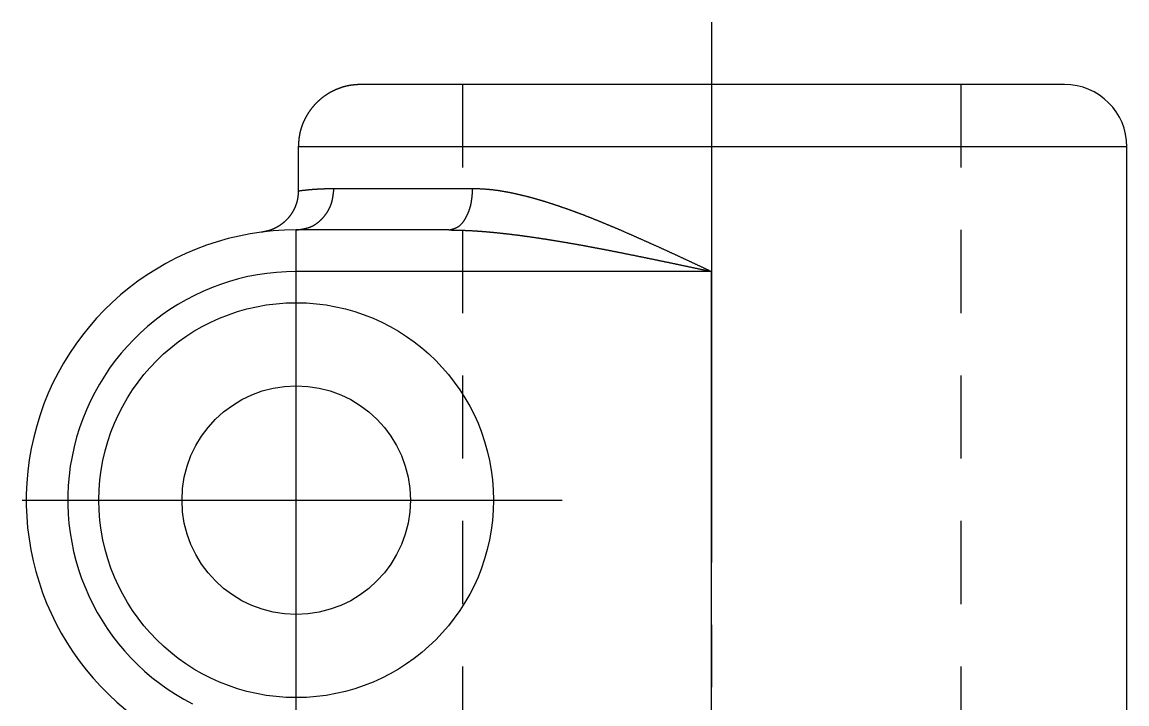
# Model space of a CAD drawing. Extents: x 118 to 448, y 15 to 277.
# Drawn here: x 260.4 to 287, y 158.56 to 174.96 of the extents above; entities that cross this region are included whole.
import ezdxf

# ---------------------------------------------------------------- set-up
doc = ezdxf.new("R2010")
doc.units = 0
doc.linetypes.add('CENTER', pattern=[17.5, 13, -1.5, 1.5, -1.5])
doc.linetypes.add('DASHED', pattern=[3.5, 2, -1.5])
doc.layers.get('0').update_dxf_attribs({"linetype": 'CONTINUOUS'})
doc.layers.add('CENTER', color=1, linetype='CENTER')

msp = doc.modelspace()

# ---------------------------------------------------------------- linework, layer by layer
at = {"color": 7, "linetype": 'CONTINUOUS'}
for p, q in [((285.501, 173.457), (268.56, 173.457)), ((267.051, 171.957), (267.051, 170.897)), ((287.001, 171.957), (267.051, 171.957)), ((287.001, 143.457), (287.001, 171.957)), ((267.91, 170.957), (271.251, 170.957)), ((267.001, 168.957), (267.001, 169.957)), ((270.676, 169.957), (267.001, 169.957)), ((277.001, 168.957), (267.001, 168.957)), ((277.001, 151.839), (277.001, 168.957))]:
    msp.add_line(p, q, dxfattribs=at)
at = {"color": 3, "linetype": 'DASHED'}
for p, q in [((271.001, 173.457), (271.001, 154.135)), ((283.001, 173.457), (283.001, 149.457))]:
    msp.add_line(p, q, dxfattribs=at)
at = {"color": 7}
for points in [[(268.56, 173.456, 0), (268.553, 173.456, 0), (268.546, 173.456, 0), (268.54, 173.455, 0), (268.533, 173.455, 0), (268.526, 173.454, 0), (268.519, 173.454, 0), (268.513, 173.454, 0), (268.506, 173.453, 0), (268.499, 173.453, 0), (268.493, 173.452, 0), (268.486, 173.452, 0), (268.479, 173.452, 0), (268.472, 173.451, 0), (268.466, 173.451, 0), (268.459, 173.45, 0), (268.452, 173.45, 0), (268.445, 173.449, 0), (268.439, 173.449, 0), (268.432, 173.448, 0), (268.425, 173.448, 0), (268.419, 173.447, 0), (268.412, 173.447, 0), (268.405, 173.446, 0), (268.399, 173.445, 0), (268.392, 173.445, 0), (268.385, 173.444, 0), (268.378, 173.443, 0), (268.372, 173.443, 0), (268.365, 173.442, 0), (268.358, 173.441, 0), (268.352, 173.44, 0), (268.345, 173.44, 0), (268.338, 173.439, 0), (268.332, 173.438, 0), (268.325, 173.437, 0), (268.318, 173.436, 0), (268.312, 173.435, 0), (268.305, 173.434, 0), (268.299, 173.433, 0), (268.292, 173.432, 0), (268.285, 173.431, 0), (268.279, 173.43, 0), (268.272, 173.429, 0), (268.265, 173.428, 0), (268.259, 173.426, 0), (268.252, 173.425, 0), (268.246, 173.424, 0), (268.239, 173.423, 0), (268.233, 173.421, 0), (268.226, 173.42, 0), (268.219, 173.418, 0), (268.213, 173.417, 0), (268.206, 173.415, 0), (268.2, 173.414, 0), (268.193, 173.412, 0), (268.187, 173.411, 0), (268.18, 173.409, 0), (268.174, 173.407, 0), (268.167, 173.406, 0), (268.161, 173.404, 0), (268.154, 173.402, 0), (268.148, 173.4, 0), (268.141, 173.398, 0), (268.135, 173.396, 0), (268.128, 173.395, 0), (268.122, 173.393, 0), (268.115, 173.391, 0), (268.109, 173.389, 0), (268.102, 173.387, 0), (268.096, 173.384, 0), (268.09, 173.382, 0), (268.083, 173.38, 0), (268.077, 173.378, 0), (268.07, 173.376, 0), (268.064, 173.374, 0), (268.058, 173.371, 0), (268.051, 173.369, 0), (268.045, 173.367, 0), (268.039, 173.365, 0), (268.032, 173.362, 0), (268.026, 173.36, 0), (268.02, 173.357, 0), (268.014, 173.355, 0), (268.007, 173.352, 0), (268.001, 173.35, 0), (267.995, 173.347, 0), (267.988, 173.345, 0), (267.982, 173.342, 0), (267.976, 173.34, 0), (267.97, 173.337, 0), (267.964, 173.334, 0), (267.957, 173.332, 0), (267.951, 173.329, 0), (267.945, 173.326, 0), (267.939, 173.324, 0), (267.933, 173.321, 0), (267.927, 173.318, 0), (267.921, 173.315, 0), (267.914, 173.312, 0), (267.908, 173.309, 0), (267.902, 173.306, 0), (267.896, 173.304, 0), (267.89, 173.301, 0), (267.884, 173.298, 0), (267.878, 173.295, 0), (267.872, 173.292, 0), (267.866, 173.288, 0), (267.86, 173.285, 0), (267.854, 173.282, 0), (267.848, 173.279, 0), (267.842, 173.276, 0), (267.836, 173.273, 0), (267.83, 173.27, 0), (267.825, 173.266, 0), (267.819, 173.263, 0), (267.813, 173.26, 0), (267.807, 173.256, 0), (267.801, 173.253, 0), (267.795, 173.25, 0), (267.79, 173.246, 0), (267.784, 173.243, 0), (267.778, 173.239, 0), (267.772, 173.236, 0), (267.766, 173.232, 0), (267.761, 173.229, 0), (267.755, 173.225, 0), (267.749, 173.222, 0), (267.744, 173.218, 0), (267.738, 173.215, 0), (267.732, 173.211, 0), (267.727, 173.207, 0), (267.721, 173.204, 0), (267.715, 173.2, 0), (267.71, 173.196, 0), (267.704, 173.192, 0), (267.699, 173.188, 0), (267.693, 173.185, 0), (267.688, 173.181, 0), (267.682, 173.177, 0), (267.677, 173.173, 0), (267.671, 173.169, 0), (267.666, 173.165, 0), (267.66, 173.161, 0), (267.655, 173.157, 0), (267.65, 173.153, 0), (267.644, 173.149, 0), (267.639, 173.145, 0), (267.634, 173.141, 0), (267.628, 173.137, 0), (267.623, 173.132, 0), (267.618, 173.128, 0), (267.612, 173.124, 0), (267.607, 173.12, 0), (267.602, 173.116, 0), (267.597, 173.111, 0), (267.592, 173.107, 0), (267.586, 173.103, 0), (267.581, 173.098, 0), (267.576, 173.094, 0), (267.571, 173.09, 0), (267.566, 173.085, 0), (267.561, 173.081, 0), (267.556, 173.076, 0), (267.551, 173.072, 0), (267.546, 173.067, 0), (267.541, 173.063, 0), (267.536, 173.058, 0), (267.531, 173.054, 0), (267.526, 173.049, 0), (267.521, 173.045, 0), (267.516, 173.04, 0), (267.511, 173.035, 0), (267.506, 173.031, 0), (267.502, 173.026, 0), (267.497, 173.021, 0), (267.492, 173.016, 0), (267.487, 173.012, 0), (267.482, 173.007, 0), (267.478, 173.002, 0), (267.473, 172.997, 0), (267.468, 172.992, 0), (267.464, 172.988, 0), (267.459, 172.983, 0), (267.454, 172.978, 0), (267.45, 172.973, 0), (267.445, 172.968, 0), (267.441, 172.963, 0), (267.436, 172.958, 0), (267.432, 172.953, 0), (267.427, 172.948, 0), (267.423, 172.943, 0), (267.418, 172.938, 0), (267.414, 172.933, 0), (267.41, 172.928, 0), (267.405, 172.922, 0), (267.401, 172.917, 0), (267.397, 172.912, 0), (267.392, 172.907, 0), (267.388, 172.902, 0), (267.384, 172.896, 0), (267.38, 172.891, 0), (267.375, 172.886, 0), (267.371, 172.881, 0), (267.367, 172.875, 0), (267.363, 172.87, 0), (267.359, 172.865, 0), (267.355, 172.859, 0), (267.351, 172.854, 0), (267.347, 172.849, 0), (267.343, 172.843, 0), (267.339, 172.838, 0), (267.335, 172.832, 0), (267.331, 172.827, 0), (267.327, 172.821, 0), (267.323, 172.816, 0), (267.319, 172.81, 0), (267.315, 172.805, 0), (267.311, 172.799, 0), (267.308, 172.794, 0), (267.304, 172.788, 0), (267.3, 172.782, 0), (267.297, 172.777, 0), (267.293, 172.771, 0), (267.289, 172.766, 0), (267.286, 172.76, 0), (267.282, 172.754, 0), (267.278, 172.749, 0), (267.275, 172.743, 0), (267.271, 172.737, 0), (267.268, 172.731, 0), (267.264, 172.726, 0), (267.261, 172.72, 0), (267.257, 172.714, 0), (267.254, 172.708, 0), (267.251, 172.702, 0), (267.247, 172.696, 0), (267.244, 172.691, 0), (267.241, 172.685, 0), (267.238, 172.679, 0), (267.234, 172.673, 0), (267.231, 172.667, 0), (267.228, 172.661, 0), (267.225, 172.655, 0), (267.222, 172.649, 0), (267.219, 172.643, 0), (267.215, 172.637, 0), (267.212, 172.631, 0), (267.209, 172.625, 0), (267.206, 172.619, 0), (267.203, 172.613, 0), (267.2, 172.607, 0), (267.197, 172.601, 0), (267.195, 172.595, 0), (267.192, 172.589, 0), (267.189, 172.583, 0), (267.186, 172.577, 0), (267.183, 172.571, 0), (267.18, 172.564, 0), (267.178, 172.558, 0), (267.175, 172.552, 0), (267.172, 172.546, 0), (267.17, 172.54, 0), (267.167, 172.533, 0), (267.164, 172.527, 0), (267.162, 172.521, 0), (267.159, 172.515, 0), (267.157, 172.509, 0), (267.154, 172.502, 0), (267.152, 172.496, 0), (267.149, 172.49, 0), (267.147, 172.483, 0), (267.144, 172.477, 0), (267.142, 172.471, 0), (267.14, 172.464, 0), (267.137, 172.458, 0), (267.135, 172.452, 0), (267.133, 172.445, 0), (267.131, 172.439, 0), (267.128, 172.433, 0), (267.126, 172.426, 0), (267.124, 172.42, 0), (267.122, 172.414, 0), (267.12, 172.407, 0), (267.118, 172.401, 0), (267.116, 172.394, 0), (267.114, 172.388, 0), (267.112, 172.381, 0), (267.11, 172.375, 0), (267.108, 172.368, 0), (267.106, 172.362, 0), (267.105, 172.355, 0), (267.103, 172.349, 0), (267.101, 172.342, 0), (267.099, 172.336, 0), (267.098, 172.329, 0), (267.096, 172.323, 0), (267.094, 172.316, 0), (267.093, 172.31, 0), (267.091, 172.303, 0), (267.09, 172.297, 0), (267.088, 172.29, 0), (267.087, 172.284, 0), (267.085, 172.277, 0), (267.084, 172.27, 0), (267.083, 172.264, 0), (267.081, 172.257, 0), (267.08, 172.251, 0), (267.079, 172.244, 0), (267.078, 172.238, 0), (267.077, 172.231, 0), (267.076, 172.224, 0), (267.075, 172.218, 0), (267.074, 172.211, 0), (267.073, 172.204, 0), (267.072, 172.198, 0), (267.071, 172.191, 0), (267.07, 172.184, 0), (267.069, 172.178, 0), (267.068, 172.171, 0), (267.067, 172.164, 0), (267.066, 172.158, 0), (267.066, 172.151, 0), (267.065, 172.144, 0), (267.064, 172.138, 0), (267.063, 172.131, 0), (267.063, 172.124, 0), (267.062, 172.118, 0), (267.062, 172.111, 0), (267.061, 172.104, 0), (267.06, 172.098, 0), (267.06, 172.091, 0), (267.059, 172.084, 0), (267.059, 172.077, 0), (267.058, 172.071, 0), (267.058, 172.064, 0), (267.057, 172.057, 0), (267.057, 172.051, 0), (267.056, 172.044, 0), (267.056, 172.037, 0), (267.055, 172.03, 0), (267.055, 172.024, 0), (267.055, 172.017, 0), (267.054, 172.01, 0), (267.054, 172.004, 0), (267.053, 171.997, 0), (267.053, 171.99, 0), (267.052, 171.983, 0), (267.052, 171.977, 0), (267.052, 171.97, 0), (267.051, 171.963, 0), (267.051, 171.956, 0)], [(267.051, 170.897, 0), (267.051, 170.892, 0), (267.05, 170.888, 0), (267.05, 170.883, 0), (267.05, 170.879, 0), (267.05, 170.874, 0), (267.049, 170.869, 0), (267.049, 170.865, 0), (267.049, 170.86, 0), (267.048, 170.856, 0), (267.048, 170.851, 0), (267.048, 170.847, 0), (267.048, 170.842, 0), (267.047, 170.838, 0), (267.047, 170.833, 0), (267.047, 170.829, 0), (267.046, 170.824, 0), (267.046, 170.82, 0), (267.045, 170.815, 0), (267.045, 170.811, 0), (267.045, 170.806, 0), (267.044, 170.802, 0), (267.044, 170.797, 0), (267.044, 170.793, 0), (267.043, 170.788, 0), (267.043, 170.783, 0), (267.042, 170.779, 0), (267.042, 170.774, 0), (267.041, 170.77, 0), (267.041, 170.765, 0), (267.04, 170.761, 0), (267.04, 170.756, 0), (267.039, 170.752, 0), (267.039, 170.747, 0), (267.038, 170.743, 0), (267.037, 170.739, 0), (267.037, 170.734, 0), (267.036, 170.73, 0), (267.035, 170.725, 0), (267.035, 170.721, 0), (267.034, 170.716, 0), (267.033, 170.712, 0), (267.032, 170.707, 0), (267.032, 170.703, 0), (267.031, 170.698, 0), (267.03, 170.694, 0), (267.029, 170.689, 0), (267.028, 170.685, 0), (267.027, 170.681, 0), (267.026, 170.676, 0), (267.025, 170.672, 0), (267.024, 170.667, 0), (267.023, 170.663, 0), (267.022, 170.659, 0), (267.021, 170.654, 0), (267.02, 170.65, 0), (267.019, 170.645, 0), (267.018, 170.641, 0), (267.017, 170.637, 0), (267.016, 170.632, 0), (267.015, 170.628, 0), (267.013, 170.623, 0), (267.012, 170.619, 0), (267.011, 170.615, 0), (267.009, 170.61, 0), (267.008, 170.606, 0), (267.007, 170.602, 0), (267.005, 170.597, 0), (267.004, 170.593, 0), (267.003, 170.589, 0), (267.001, 170.584, 0), (267, 170.58, 0), (266.998, 170.576, 0), (266.997, 170.571, 0), (266.995, 170.567, 0), (266.994, 170.563, 0), (266.992, 170.559, 0), (266.991, 170.554, 0), (266.989, 170.55, 0), (266.987, 170.546, 0), (266.986, 170.542, 0), (266.984, 170.537, 0), (266.982, 170.533, 0), (266.981, 170.529, 0), (266.979, 170.525, 0), (266.977, 170.521, 0), (266.976, 170.516, 0), (266.974, 170.512, 0), (266.972, 170.508, 0), (266.97, 170.504, 0), (266.968, 170.5, 0), (266.967, 170.495, 0), (266.965, 170.491, 0), (266.963, 170.487, 0), (266.961, 170.483, 0), (266.959, 170.479, 0), (266.957, 170.475, 0), (266.955, 170.471, 0), (266.953, 170.467, 0), (266.951, 170.463, 0), (266.949, 170.458, 0), (266.947, 170.454, 0), (266.945, 170.45, 0), (266.943, 170.446, 0), (266.941, 170.442, 0), (266.939, 170.438, 0), (266.937, 170.434, 0), (266.935, 170.43, 0), (266.933, 170.426, 0), (266.931, 170.422, 0), (266.928, 170.418, 0), (266.926, 170.414, 0), (266.924, 170.41, 0), (266.922, 170.406, 0), (266.92, 170.402, 0), (266.917, 170.398, 0), (266.915, 170.394, 0), (266.913, 170.391, 0), (266.91, 170.387, 0), (266.908, 170.383, 0), (266.906, 170.379, 0), (266.903, 170.375, 0), (266.901, 170.371, 0), (266.899, 170.367, 0), (266.896, 170.363, 0), (266.894, 170.36, 0), (266.891, 170.356, 0), (266.889, 170.352, 0), (266.886, 170.348, 0), (266.884, 170.344, 0), (266.881, 170.341, 0), (266.879, 170.337, 0), (266.876, 170.333, 0), (266.874, 170.329, 0), (266.871, 170.326, 0), (266.869, 170.322, 0), (266.866, 170.318, 0), (266.863, 170.315, 0), (266.861, 170.311, 0), (266.858, 170.307, 0), (266.855, 170.304, 0), (266.853, 170.3, 0), (266.85, 170.296, 0), (266.847, 170.293, 0), (266.844, 170.289, 0), (266.842, 170.285, 0), (266.839, 170.282, 0), (266.836, 170.278, 0), (266.833, 170.275, 0), (266.83, 170.271, 0), (266.828, 170.268, 0), (266.825, 170.264, 0), (266.822, 170.261, 0), (266.819, 170.257, 0), (266.816, 170.254, 0), (266.813, 170.25, 0), (266.81, 170.247, 0), (266.807, 170.243, 0), (266.804, 170.24, 0), (266.801, 170.236, 0), (266.798, 170.233, 0), (266.795, 170.23, 0), (266.792, 170.226, 0), (266.789, 170.223, 0), (266.786, 170.22, 0), (266.783, 170.216, 0), (266.78, 170.213, 0), (266.777, 170.21, 0), (266.774, 170.206, 0), (266.77, 170.203, 0), (266.767, 170.2, 0), (266.764, 170.197, 0), (266.761, 170.193, 0), (266.758, 170.19, 0), (266.754, 170.187, 0), (266.751, 170.184, 0), (266.748, 170.181, 0), (266.745, 170.177, 0), (266.741, 170.174, 0), (266.738, 170.171, 0), (266.735, 170.168, 0), (266.732, 170.165, 0), (266.728, 170.162, 0), (266.725, 170.159, 0), (266.722, 170.156, 0), (266.718, 170.153, 0), (266.715, 170.15, 0), (266.711, 170.147, 0), (266.708, 170.144, 0), (266.705, 170.141, 0), (266.701, 170.138, 0), (266.698, 170.135, 0), (266.694, 170.132, 0), (266.691, 170.129, 0), (266.687, 170.126, 0), (266.684, 170.123, 0), (266.68, 170.12, 0), (266.677, 170.118, 0), (266.673, 170.115, 0), (266.67, 170.112, 0), (266.666, 170.109, 0), (266.662, 170.106, 0), (266.659, 170.104, 0), (266.655, 170.101, 0), (266.652, 170.098, 0), (266.648, 170.095, 0), (266.644, 170.093, 0), (266.641, 170.09, 0), (266.637, 170.087, 0), (266.633, 170.085, 0), (266.63, 170.082, 0), (266.626, 170.079, 0), (266.622, 170.077, 0), (266.618, 170.074, 0), (266.615, 170.072, 0), (266.611, 170.069, 0), (266.607, 170.067, 0), (266.603, 170.064, 0), (266.6, 170.062, 0), (266.596, 170.059, 0), (266.592, 170.057, 0), (266.588, 170.054, 0), (266.584, 170.052, 0), (266.581, 170.049, 0), (266.577, 170.047, 0), (266.573, 170.044, 0), (266.569, 170.042, 0), (266.565, 170.04, 0), (266.561, 170.037, 0), (266.557, 170.035, 0), (266.553, 170.033, 0), (266.549, 170.03, 0), (266.546, 170.028, 0), (266.542, 170.026, 0), (266.538, 170.024, 0), (266.534, 170.021, 0), (266.53, 170.019, 0), (266.526, 170.017, 0), (266.522, 170.015, 0), (266.518, 170.013, 0), (266.514, 170.01, 0), (266.51, 170.008, 0), (266.506, 170.006, 0), (266.502, 170.004, 0), (266.498, 170.002, 0), (266.494, 170, 0), (266.489, 169.998, 0), (266.485, 169.996, 0), (266.481, 169.994, 0), (266.477, 169.992, 0), (266.473, 169.99, 0), (266.469, 169.988, 0), (266.465, 169.986, 0), (266.461, 169.984, 0), (266.457, 169.982, 0), (266.452, 169.981, 0), (266.448, 169.979, 0), (266.444, 169.977, 0), (266.44, 169.975, 0), (266.436, 169.973, 0), (266.432, 169.972, 0), (266.427, 169.97, 0), (266.423, 169.968, 0), (266.419, 169.967, 0), (266.415, 169.965, 0), (266.411, 169.963, 0), (266.406, 169.962, 0), (266.402, 169.96, 0), (266.398, 169.959, 0), (266.394, 169.957, 0), (266.389, 169.956, 0), (266.385, 169.954, 0), (266.381, 169.953, 0), (266.376, 169.951, 0), (266.372, 169.95, 0), (266.368, 169.948, 0), (266.364, 169.947, 0), (266.359, 169.946, 0), (266.355, 169.944, 0), (266.351, 169.943, 0), (266.346, 169.942, 0), (266.342, 169.941, 0), (266.338, 169.939, 0), (266.333, 169.938, 0), (266.329, 169.937, 0), (266.324, 169.936, 0), (266.32, 169.935, 0), (266.316, 169.934, 0), (266.311, 169.932, 0), (266.307, 169.931, 0), (266.302, 169.93, 0), (266.298, 169.929, 0), (266.294, 169.928, 0), (266.289, 169.927, 0), (266.285, 169.926, 0), (266.28, 169.925, 0), (266.276, 169.924, 0), (266.272, 169.923, 0), (266.267, 169.922, 0), (266.263, 169.921, 0), (266.258, 169.92, 0), (266.254, 169.919, 0), (266.249, 169.918, 0), (266.245, 169.917, 0), (266.241, 169.917, 0), (266.236, 169.916, 0), (266.232, 169.915, 0), (266.227, 169.914, 0), (266.223, 169.913, 0), (266.218, 169.912, 0), (266.214, 169.911, 0), (266.209, 169.91, 0), (266.205, 169.909, 0), (266.2, 169.909, 0), (266.196, 169.908, 0), (266.191, 169.907, 0), (266.187, 169.906, 0), (266.183, 169.905, 0), (266.178, 169.904, 0), (266.174, 169.904, 0)], [(267.001, 169.956, 0), (267.008, 169.957, 0), (267.014, 169.958, 0), (267.021, 169.959, 0), (267.028, 169.96, 0), (267.035, 169.961, 0), (267.041, 169.962, 0), (267.048, 169.963, 0), (267.055, 169.963, 0), (267.061, 169.964, 0), (267.068, 169.965, 0), (267.075, 169.966, 0), (267.082, 169.967, 0), (267.088, 169.968, 0), (267.095, 169.969, 0), (267.102, 169.97, 0), (267.108, 169.971, 0), (267.115, 169.972, 0), (267.122, 169.973, 0), (267.128, 169.974, 0), (267.135, 169.975, 0), (267.142, 169.976, 0), (267.148, 169.978, 0), (267.155, 169.979, 0), (267.162, 169.98, 0), (267.168, 169.981, 0), (267.175, 169.982, 0), (267.181, 169.984, 0), (267.188, 169.985, 0), (267.194, 169.986, 0), (267.201, 169.988, 0), (267.208, 169.989, 0), (267.214, 169.991, 0), (267.221, 169.992, 0), (267.227, 169.994, 0), (267.234, 169.995, 0), (267.24, 169.997, 0), (267.246, 169.998, 0), (267.253, 170, 0), (267.259, 170.002, 0), (267.266, 170.004, 0), (267.272, 170.006, 0), (267.278, 170.007, 0), (267.285, 170.009, 0), (267.291, 170.011, 0), (267.297, 170.013, 0), (267.304, 170.016, 0), (267.31, 170.018, 0), (267.316, 170.02, 0), (267.322, 170.022, 0), (267.329, 170.024, 0), (267.335, 170.027, 0), (267.341, 170.029, 0), (267.347, 170.032, 0), (267.353, 170.034, 0), (267.359, 170.037, 0), (267.365, 170.04, 0), (267.371, 170.042, 0), (267.377, 170.045, 0), (267.383, 170.048, 0), (267.389, 170.051, 0), (267.395, 170.054, 0), (267.401, 170.057, 0), (267.407, 170.06, 0), (267.413, 170.063, 0), (267.419, 170.067, 0), (267.425, 170.07, 0), (267.43, 170.073, 0), (267.436, 170.077, 0), (267.442, 170.08, 0), (267.448, 170.084, 0), (267.453, 170.087, 0), (267.459, 170.091, 0), (267.464, 170.094, 0), (267.47, 170.098, 0), (267.476, 170.102, 0), (267.481, 170.106, 0), (267.487, 170.109, 0), (267.492, 170.113, 0), (267.498, 170.117, 0), (267.503, 170.121, 0), (267.509, 170.125, 0), (267.514, 170.129, 0), (267.519, 170.133, 0), (267.525, 170.138, 0), (267.53, 170.142, 0), (267.535, 170.146, 0), (267.54, 170.15, 0), (267.546, 170.155, 0), (267.551, 170.159, 0), (267.556, 170.164, 0), (267.561, 170.168, 0), (267.566, 170.172, 0), (267.571, 170.177, 0), (267.576, 170.182, 0), (267.581, 170.186, 0), (267.586, 170.191, 0), (267.591, 170.195, 0), (267.596, 170.2, 0), (267.601, 170.205, 0), (267.606, 170.21, 0), (267.611, 170.215, 0), (267.615, 170.219, 0), (267.62, 170.224, 0), (267.625, 170.229, 0), (267.63, 170.234, 0), (267.634, 170.239, 0), (267.639, 170.244, 0), (267.643, 170.249, 0), (267.648, 170.254, 0), (267.653, 170.259, 0), (267.657, 170.264, 0), (267.662, 170.269, 0), (267.666, 170.275, 0), (267.67, 170.28, 0), (267.675, 170.285, 0), (267.679, 170.29, 0), (267.683, 170.296, 0), (267.688, 170.301, 0), (267.692, 170.306, 0), (267.696, 170.312, 0), (267.7, 170.317, 0), (267.704, 170.322, 0), (267.708, 170.328, 0), (267.712, 170.333, 0), (267.716, 170.339, 0), (267.72, 170.344, 0), (267.724, 170.35, 0), (267.728, 170.355, 0), (267.732, 170.361, 0), (267.736, 170.366, 0), (267.739, 170.372, 0), (267.743, 170.378, 0), (267.747, 170.383, 0), (267.75, 170.389, 0), (267.754, 170.395, 0), (267.758, 170.4, 0), (267.761, 170.406, 0), (267.765, 170.412, 0), (267.768, 170.418, 0), (267.771, 170.423, 0), (267.775, 170.429, 0), (267.778, 170.435, 0), (267.781, 170.441, 0), (267.785, 170.447, 0), (267.788, 170.453, 0), (267.791, 170.459, 0), (267.794, 170.465, 0), (267.797, 170.471, 0), (267.8, 170.477, 0), (267.803, 170.483, 0), (267.806, 170.489, 0), (267.809, 170.495, 0), (267.811, 170.501, 0), (267.814, 170.507, 0), (267.817, 170.513, 0), (267.819, 170.519, 0), (267.822, 170.525, 0), (267.825, 170.531, 0), (267.827, 170.537, 0), (267.83, 170.544, 0), (267.832, 170.55, 0), (267.834, 170.556, 0), (267.837, 170.562, 0), (267.839, 170.569, 0), (267.841, 170.575, 0), (267.843, 170.581, 0), (267.845, 170.587, 0), (267.847, 170.594, 0), (267.849, 170.6, 0), (267.851, 170.606, 0), (267.853, 170.613, 0), (267.855, 170.619, 0), (267.857, 170.626, 0), (267.859, 170.632, 0), (267.86, 170.638, 0), (267.862, 170.645, 0), (267.864, 170.651, 0), (267.865, 170.658, 0), (267.867, 170.664, 0), (267.868, 170.671, 0), (267.87, 170.677, 0), (267.871, 170.684, 0), (267.873, 170.69, 0), (267.874, 170.697, 0), (267.876, 170.703, 0), (267.877, 170.71, 0), (267.878, 170.716, 0), (267.879, 170.723, 0), (267.881, 170.729, 0), (267.882, 170.736, 0), (267.883, 170.742, 0), (267.884, 170.749, 0), (267.885, 170.756, 0), (267.886, 170.762, 0), (267.887, 170.769, 0), (267.888, 170.776, 0), (267.889, 170.782, 0), (267.89, 170.789, 0), (267.891, 170.795, 0), (267.892, 170.802, 0), (267.893, 170.809, 0), (267.894, 170.815, 0), (267.895, 170.822, 0), (267.896, 170.829, 0), (267.897, 170.836, 0), (267.897, 170.842, 0), (267.898, 170.849, 0), (267.899, 170.856, 0), (267.9, 170.862, 0), (267.901, 170.869, 0), (267.901, 170.876, 0), (267.902, 170.882, 0), (267.903, 170.889, 0), (267.904, 170.896, 0), (267.904, 170.903, 0), (267.905, 170.909, 0), (267.906, 170.916, 0), (267.906, 170.923, 0), (267.907, 170.929, 0), (267.908, 170.936, 0), (267.909, 170.943, 0), (267.909, 170.95, 0), (267.91, 170.956, 0)], [(267.051, 170.897, 0), (267.056, 170.897, 0), (267.062, 170.898, 0), (267.067, 170.899, 0), (267.072, 170.899, 0), (267.078, 170.9, 0), (267.083, 170.901, 0), (267.089, 170.901, 0), (267.094, 170.902, 0), (267.099, 170.903, 0), (267.105, 170.903, 0), (267.11, 170.904, 0), (267.115, 170.905, 0), (267.121, 170.906, 0), (267.126, 170.906, 0), (267.132, 170.907, 0), (267.137, 170.908, 0), (267.142, 170.908, 0), (267.148, 170.909, 0), (267.153, 170.91, 0), (267.159, 170.91, 0), (267.164, 170.911, 0), (267.169, 170.911, 0), (267.175, 170.912, 0), (267.18, 170.913, 0), (267.185, 170.913, 0), (267.191, 170.914, 0), (267.196, 170.915, 0), (267.202, 170.915, 0), (267.207, 170.916, 0), (267.212, 170.917, 0), (267.218, 170.917, 0), (267.223, 170.918, 0), (267.228, 170.918, 0), (267.234, 170.919, 0), (267.239, 170.92, 0), (267.245, 170.92, 0), (267.25, 170.921, 0), (267.255, 170.922, 0), (267.261, 170.922, 0), (267.266, 170.923, 0), (267.272, 170.923, 0), (267.277, 170.924, 0), (267.282, 170.924, 0), (267.288, 170.925, 0), (267.293, 170.926, 0), (267.298, 170.926, 0), (267.304, 170.927, 0), (267.309, 170.927, 0), (267.315, 170.928, 0), (267.32, 170.928, 0), (267.325, 170.929, 0), (267.331, 170.929, 0), (267.336, 170.93, 0), (267.342, 170.93, 0), (267.347, 170.931, 0), (267.352, 170.931, 0), (267.358, 170.932, 0), (267.363, 170.932, 0), (267.369, 170.933, 0), (267.374, 170.933, 0), (267.379, 170.934, 0), (267.385, 170.934, 0), (267.39, 170.935, 0), (267.396, 170.935, 0), (267.401, 170.935, 0), (267.406, 170.936, 0), (267.412, 170.936, 0), (267.417, 170.937, 0), (267.423, 170.937, 0), (267.428, 170.937, 0), (267.433, 170.938, 0), (267.439, 170.938, 0), (267.444, 170.939, 0), (267.45, 170.939, 0), (267.455, 170.939, 0), (267.46, 170.94, 0), (267.466, 170.94, 0), (267.471, 170.94, 0), (267.477, 170.941, 0), (267.482, 170.941, 0), (267.487, 170.941, 0), (267.493, 170.942, 0), (267.498, 170.942, 0), (267.504, 170.942, 0), (267.509, 170.943, 0), (267.514, 170.943, 0), (267.52, 170.943, 0), (267.525, 170.944, 0), (267.531, 170.944, 0), (267.536, 170.944, 0), (267.541, 170.944, 0), (267.547, 170.945, 0), (267.552, 170.945, 0), (267.558, 170.945, 0), (267.563, 170.946, 0), (267.569, 170.946, 0), (267.574, 170.946, 0), (267.579, 170.946, 0), (267.585, 170.947, 0), (267.59, 170.947, 0), (267.596, 170.947, 0), (267.601, 170.947, 0), (267.606, 170.948, 0), (267.612, 170.948, 0), (267.617, 170.948, 0), (267.623, 170.948, 0), (267.628, 170.948, 0), (267.633, 170.949, 0), (267.639, 170.949, 0), (267.644, 170.949, 0), (267.65, 170.949, 0), (267.655, 170.949, 0), (267.661, 170.95, 0), (267.666, 170.95, 0), (267.671, 170.95, 0), (267.677, 170.95, 0), (267.682, 170.95, 0), (267.688, 170.951, 0), (267.693, 170.951, 0), (267.698, 170.951, 0), (267.704, 170.951, 0), (267.709, 170.951, 0), (267.715, 170.951, 0), (267.72, 170.952, 0), (267.726, 170.952, 0), (267.731, 170.952, 0), (267.736, 170.952, 0), (267.742, 170.952, 0), (267.747, 170.952, 0), (267.753, 170.953, 0), (267.758, 170.953, 0), (267.764, 170.953, 0), (267.769, 170.953, 0), (267.774, 170.953, 0), (267.78, 170.953, 0), (267.785, 170.953, 0), (267.791, 170.954, 0), (267.796, 170.954, 0), (267.801, 170.954, 0), (267.807, 170.954, 0), (267.812, 170.954, 0), (267.818, 170.954, 0), (267.823, 170.954, 0), (267.829, 170.955, 0), (267.834, 170.955, 0), (267.839, 170.955, 0), (267.845, 170.955, 0), (267.85, 170.955, 0), (267.856, 170.955, 0), (267.861, 170.955, 0), (267.867, 170.955, 0), (267.872, 170.956, 0), (267.877, 170.956, 0), (267.883, 170.956, 0), (267.888, 170.956, 0), (267.894, 170.956, 0), (267.899, 170.956, 0), (267.904, 170.956, 0), (267.91, 170.956, 0)], [(270.676, 169.956, 0), (270.682, 169.958, 0), (270.688, 169.959, 0), (270.693, 169.96, 0), (270.699, 169.962, 0), (270.704, 169.963, 0), (270.71, 169.964, 0), (270.716, 169.966, 0), (270.721, 169.967, 0), (270.727, 169.968, 0), (270.732, 169.97, 0), (270.738, 169.971, 0), (270.743, 169.973, 0), (270.749, 169.974, 0), (270.754, 169.976, 0), (270.76, 169.977, 0), (270.765, 169.979, 0), (270.771, 169.98, 0), (270.776, 169.982, 0), (270.782, 169.983, 0), (270.787, 169.985, 0), (270.793, 169.987, 0), (270.798, 169.988, 0), (270.803, 169.99, 0), (270.809, 169.992, 0), (270.814, 169.994, 0), (270.819, 169.996, 0), (270.824, 169.998, 0), (270.83, 170, 0), (270.835, 170.002, 0), (270.84, 170.004, 0), (270.845, 170.006, 0), (270.85, 170.008, 0), (270.855, 170.011, 0), (270.86, 170.013, 0), (270.865, 170.015, 0), (270.87, 170.018, 0), (270.875, 170.02, 0), (270.88, 170.023, 0), (270.885, 170.026, 0), (270.889, 170.028, 0), (270.894, 170.031, 0), (270.899, 170.034, 0), (270.903, 170.037, 0), (270.908, 170.04, 0), (270.912, 170.043, 0), (270.917, 170.046, 0), (270.921, 170.05, 0), (270.926, 170.053, 0), (270.93, 170.056, 0), (270.934, 170.06, 0), (270.939, 170.063, 0), (270.943, 170.067, 0), (270.947, 170.071, 0), (270.951, 170.074, 0), (270.955, 170.078, 0), (270.959, 170.082, 0), (270.963, 170.086, 0), (270.967, 170.09, 0), (270.971, 170.094, 0), (270.975, 170.098, 0), (270.979, 170.102, 0), (270.983, 170.106, 0), (270.987, 170.11, 0), (270.99, 170.114, 0), (270.994, 170.119, 0), (270.998, 170.123, 0), (271.001, 170.127, 0), (271.005, 170.132, 0), (271.009, 170.136, 0), (271.012, 170.141, 0), (271.016, 170.145, 0), (271.019, 170.15, 0), (271.023, 170.155, 0), (271.026, 170.159, 0), (271.029, 170.164, 0), (271.033, 170.169, 0), (271.036, 170.173, 0), (271.039, 170.178, 0), (271.042, 170.183, 0), (271.046, 170.188, 0), (271.049, 170.193, 0), (271.052, 170.197, 0), (271.055, 170.202, 0), (271.058, 170.207, 0), (271.061, 170.212, 0), (271.064, 170.217, 0), (271.067, 170.222, 0), (271.07, 170.227, 0), (271.073, 170.232, 0), (271.076, 170.237, 0), (271.079, 170.242, 0), (271.082, 170.247, 0), (271.084, 170.252, 0), (271.087, 170.257, 0), (271.09, 170.262, 0), (271.093, 170.267, 0), (271.095, 170.272, 0), (271.098, 170.277, 0), (271.101, 170.282, 0), (271.103, 170.287, 0), (271.106, 170.293, 0), (271.109, 170.298, 0), (271.111, 170.303, 0), (271.114, 170.308, 0), (271.116, 170.313, 0), (271.119, 170.318, 0), (271.121, 170.323, 0), (271.124, 170.328, 0), (271.126, 170.334, 0), (271.128, 170.339, 0), (271.131, 170.344, 0), (271.133, 170.349, 0), (271.135, 170.354, 0), (271.137, 170.359, 0), (271.14, 170.364, 0), (271.142, 170.37, 0), (271.144, 170.375, 0), (271.146, 170.38, 0), (271.148, 170.385, 0), (271.151, 170.391, 0), (271.153, 170.396, 0), (271.155, 170.401, 0), (271.157, 170.406, 0), (271.159, 170.411, 0), (271.161, 170.417, 0), (271.163, 170.422, 0), (271.165, 170.427, 0), (271.167, 170.432, 0), (271.168, 170.438, 0), (271.17, 170.443, 0), (271.172, 170.448, 0), (271.174, 170.454, 0), (271.176, 170.459, 0), (271.177, 170.464, 0), (271.179, 170.47, 0), (271.181, 170.475, 0), (271.182, 170.48, 0), (271.184, 170.486, 0), (271.186, 170.491, 0), (271.187, 170.496, 0), (271.189, 170.502, 0), (271.19, 170.507, 0), (271.192, 170.512, 0), (271.193, 170.518, 0), (271.195, 170.523, 0), (271.196, 170.528, 0), (271.198, 170.534, 0), (271.199, 170.539, 0), (271.201, 170.545, 0), (271.202, 170.55, 0), (271.203, 170.555, 0), (271.205, 170.561, 0), (271.206, 170.566, 0), (271.207, 170.572, 0), (271.208, 170.577, 0), (271.209, 170.583, 0), (271.211, 170.588, 0), (271.212, 170.594, 0), (271.213, 170.599, 0), (271.214, 170.604, 0), (271.215, 170.61, 0), (271.216, 170.615, 0), (271.217, 170.621, 0), (271.218, 170.626, 0), (271.219, 170.632, 0), (271.22, 170.637, 0), (271.221, 170.643, 0), (271.222, 170.648, 0), (271.223, 170.654, 0), (271.224, 170.659, 0), (271.224, 170.665, 0), (271.225, 170.67, 0), (271.226, 170.676, 0), (271.227, 170.682, 0), (271.228, 170.687, 0), (271.228, 170.693, 0), (271.229, 170.698, 0), (271.23, 170.704, 0), (271.231, 170.709, 0), (271.231, 170.715, 0), (271.232, 170.72, 0), (271.233, 170.726, 0), (271.233, 170.732, 0), (271.234, 170.737, 0), (271.235, 170.743, 0), (271.235, 170.748, 0), (271.236, 170.754, 0), (271.236, 170.759, 0), (271.237, 170.765, 0), (271.238, 170.771, 0), (271.238, 170.776, 0), (271.239, 170.782, 0), (271.239, 170.787, 0), (271.24, 170.793, 0), (271.24, 170.799, 0), (271.241, 170.804, 0), (271.241, 170.81, 0), (271.242, 170.816, 0), (271.242, 170.821, 0), (271.242, 170.827, 0), (271.243, 170.832, 0), (271.243, 170.838, 0), (271.244, 170.844, 0), (271.244, 170.849, 0), (271.245, 170.855, 0), (271.245, 170.861, 0), (271.245, 170.866, 0), (271.246, 170.872, 0), (271.246, 170.877, 0), (271.247, 170.883, 0), (271.247, 170.889, 0), (271.247, 170.894, 0), (271.248, 170.9, 0), (271.248, 170.906, 0), (271.248, 170.911, 0), (271.249, 170.917, 0), (271.249, 170.923, 0), (271.249, 170.928, 0), (271.25, 170.934, 0), (271.25, 170.939, 0), (271.251, 170.945, 0), (271.251, 170.951, 0), (271.251, 170.956, 0)], [(271.251, 170.956, 0), (271.263, 170.956, 0), (271.275, 170.956, 0), (271.286, 170.955, 0), (271.298, 170.955, 0), (271.309, 170.955, 0), (271.321, 170.954, 0), (271.333, 170.954, 0), (271.344, 170.953, 0), (271.356, 170.953, 0), (271.368, 170.952, 0), (271.379, 170.952, 0), (271.391, 170.952, 0), (271.403, 170.951, 0), (271.414, 170.951, 0), (271.426, 170.95, 0), (271.438, 170.95, 0), (271.449, 170.949, 0), (271.461, 170.948, 0), (271.472, 170.948, 0), (271.484, 170.947, 0), (271.496, 170.947, 0), (271.507, 170.946, 0), (271.519, 170.945, 0), (271.531, 170.945, 0), (271.542, 170.944, 0), (271.554, 170.943, 0), (271.565, 170.942, 0), (271.577, 170.941, 0), (271.589, 170.94, 0), (271.6, 170.94, 0), (271.612, 170.939, 0), (271.623, 170.938, 0), (271.635, 170.937, 0), (271.647, 170.935, 0), (271.658, 170.934, 0), (271.67, 170.933, 0), (271.681, 170.932, 0), (271.693, 170.931, 0), (271.705, 170.929, 0), (271.716, 170.928, 0), (271.728, 170.927, 0), (271.739, 170.925, 0), (271.751, 170.924, 0), (271.762, 170.923, 0), (271.774, 170.921, 0), (271.786, 170.92, 0), (271.797, 170.918, 0), (271.809, 170.916, 0), (271.82, 170.915, 0), (271.832, 170.913, 0), (271.843, 170.911, 0), (271.855, 170.91, 0), (271.866, 170.908, 0), (271.878, 170.906, 0), (271.889, 170.905, 0), (271.901, 170.903, 0), (271.912, 170.901, 0), (271.924, 170.899, 0), (271.935, 170.897, 0), (271.947, 170.895, 0), (271.958, 170.893, 0), (271.97, 170.891, 0), (271.981, 170.889, 0), (271.993, 170.887, 0), (272.004, 170.885, 0), (272.016, 170.883, 0), (272.027, 170.881, 0), (272.039, 170.879, 0), (272.05, 170.877, 0), (272.062, 170.875, 0), (272.073, 170.873, 0), (272.085, 170.871, 0), (272.096, 170.868, 0), (272.107, 170.866, 0), (272.119, 170.864, 0), (272.13, 170.862, 0), (272.142, 170.86, 0), (272.153, 170.857, 0), (272.165, 170.855, 0), (272.176, 170.853, 0), (272.187, 170.85, 0), (272.199, 170.848, 0), (272.21, 170.846, 0), (272.222, 170.843, 0), (272.233, 170.841, 0), (272.244, 170.838, 0), (272.256, 170.836, 0), (272.267, 170.834, 0), (272.279, 170.831, 0), (272.29, 170.829, 0), (272.301, 170.826, 0), (272.313, 170.824, 0), (272.324, 170.821, 0), (272.336, 170.818, 0), (272.347, 170.816, 0), (272.358, 170.813, 0), (272.37, 170.811, 0), (272.381, 170.808, 0), (272.392, 170.805, 0), (272.404, 170.803, 0), (272.415, 170.8, 0), (272.426, 170.797, 0), (272.438, 170.795, 0), (272.449, 170.792, 0), (272.46, 170.789, 0), (272.472, 170.786, 0), (272.483, 170.784, 0), (272.494, 170.781, 0), (272.505, 170.778, 0), (272.517, 170.775, 0), (272.528, 170.772, 0), (272.539, 170.769, 0), (272.551, 170.766, 0), (272.562, 170.764, 0), (272.573, 170.761, 0), (272.584, 170.758, 0), (272.596, 170.755, 0), (272.607, 170.752, 0), (272.618, 170.749, 0), (272.63, 170.746, 0), (272.641, 170.743, 0), (272.652, 170.74, 0), (272.663, 170.737, 0), (272.675, 170.734, 0), (272.686, 170.731, 0), (272.697, 170.728, 0), (272.708, 170.724, 0), (272.719, 170.721, 0), (272.731, 170.718, 0), (272.742, 170.715, 0), (272.753, 170.712, 0), (272.764, 170.709, 0), (272.776, 170.706, 0), (272.787, 170.702, 0), (272.798, 170.699, 0), (272.809, 170.696, 0), (272.82, 170.693, 0), (272.831, 170.689, 0), (272.843, 170.686, 0), (272.854, 170.683, 0), (272.865, 170.68, 0), (272.876, 170.676, 0), (272.887, 170.673, 0), (272.899, 170.67, 0), (272.91, 170.666, 0), (272.921, 170.663, 0), (272.932, 170.66, 0), (272.943, 170.656, 0), (272.954, 170.653, 0), (272.965, 170.65, 0), (272.977, 170.646, 0), (272.988, 170.643, 0), (272.999, 170.639, 0), (273.01, 170.636, 0), (273.021, 170.632, 0), (273.032, 170.629, 0), (273.043, 170.625, 0), (273.054, 170.622, 0), (273.066, 170.618, 0), (273.077, 170.615, 0), (273.088, 170.611, 0), (273.099, 170.608, 0), (273.11, 170.604, 0), (273.121, 170.601, 0), (273.132, 170.597, 0), (273.143, 170.594, 0), (273.154, 170.59, 0), (273.165, 170.586, 0), (273.177, 170.583, 0), (273.188, 170.579, 0), (273.199, 170.576, 0), (273.21, 170.572, 0), (273.221, 170.568, 0), (273.232, 170.565, 0), (273.243, 170.561, 0), (273.254, 170.557, 0), (273.265, 170.554, 0), (273.276, 170.55, 0), (273.287, 170.546, 0), (273.298, 170.543, 0), (273.309, 170.539, 0), (273.32, 170.535, 0), (273.331, 170.531, 0), (273.342, 170.528, 0), (273.353, 170.524, 0), (273.364, 170.52, 0), (273.375, 170.516, 0), (273.386, 170.513, 0), (273.397, 170.509, 0), (273.408, 170.505, 0), (273.419, 170.501, 0), (273.43, 170.497, 0), (273.441, 170.493, 0), (273.452, 170.49, 0), (273.463, 170.486, 0), (273.474, 170.482, 0), (273.485, 170.478, 0), (273.496, 170.474, 0), (273.507, 170.47, 0), (273.518, 170.466, 0), (273.529, 170.463, 0), (273.54, 170.459, 0), (273.551, 170.455, 0), (273.562, 170.451, 0), (273.573, 170.447, 0), (273.584, 170.443, 0), (273.595, 170.439, 0), (273.606, 170.435, 0), (273.617, 170.431, 0), (273.628, 170.427, 0), (273.639, 170.423, 0), (273.65, 170.419, 0), (273.661, 170.415, 0), (273.672, 170.411, 0), (273.683, 170.407, 0), (273.694, 170.403, 0), (273.705, 170.399, 0), (273.716, 170.395, 0), (273.726, 170.391, 0), (273.737, 170.387, 0), (273.748, 170.383, 0), (273.759, 170.379, 0), (273.77, 170.375, 0), (273.781, 170.371, 0), (273.792, 170.367, 0), (273.803, 170.363, 0), (273.814, 170.358, 0), (273.825, 170.354, 0), (273.836, 170.35, 0), (273.846, 170.346, 0), (273.857, 170.342, 0), (273.868, 170.338, 0), (273.879, 170.334, 0), (273.89, 170.33, 0), (273.901, 170.325, 0), (273.912, 170.321, 0), (273.923, 170.317, 0), (273.934, 170.313, 0), (273.944, 170.309, 0), (273.955, 170.305, 0), (273.966, 170.3, 0), (273.977, 170.296, 0), (273.988, 170.292, 0), (273.999, 170.288, 0), (274.01, 170.284, 0), (274.02, 170.279, 0), (274.031, 170.275, 0), (274.042, 170.271, 0), (274.053, 170.267, 0), (274.064, 170.262, 0), (274.075, 170.258, 0), (274.086, 170.254, 0), (274.096, 170.249, 0), (274.107, 170.245, 0), (274.118, 170.241, 0), (274.129, 170.237, 0), (274.14, 170.232, 0), (274.15, 170.228, 0), (274.161, 170.224, 0), (274.172, 170.219, 0), (274.183, 170.215, 0), (274.194, 170.211, 0), (274.205, 170.206, 0), (274.215, 170.202, 0), (274.226, 170.198, 0), (274.237, 170.193, 0), (274.248, 170.189, 0), (274.259, 170.185, 0), (274.269, 170.18, 0), (274.28, 170.176, 0), (274.291, 170.171, 0), (274.302, 170.167, 0), (274.312, 170.163, 0), (274.323, 170.158, 0), (274.334, 170.154, 0), (274.345, 170.149, 0), (274.356, 170.145, 0), (274.366, 170.14, 0), (274.377, 170.136, 0), (274.388, 170.132, 0), (274.399, 170.127, 0), (274.409, 170.123, 0), (274.42, 170.118, 0), (274.431, 170.114, 0), (274.442, 170.109, 0), (274.453, 170.105, 0), (274.463, 170.1, 0), (274.474, 170.096, 0), (274.485, 170.092, 0), (274.496, 170.087, 0), (274.506, 170.083, 0), (274.517, 170.078, 0), (274.528, 170.074, 0), (274.539, 170.069, 0), (274.549, 170.065, 0), (274.56, 170.06, 0), (274.571, 170.056, 0), (274.582, 170.051, 0), (274.592, 170.047, 0), (274.603, 170.042, 0), (274.614, 170.038, 0), (274.625, 170.033, 0), (274.635, 170.029, 0), (274.646, 170.024, 0), (274.657, 170.02, 0), (274.667, 170.015, 0), (274.678, 170.011, 0), (274.689, 170.006, 0), (274.7, 170.002, 0), (274.71, 169.997, 0), (274.721, 169.993, 0), (274.732, 169.988, 0), (274.743, 169.984, 0), (274.753, 169.979, 0), (274.764, 169.974, 0), (274.775, 169.97, 0), (274.786, 169.965, 0), (274.796, 169.961, 0), (274.807, 169.956, 0)], [(270.676, 169.956, 0), (270.689, 169.956, 0), (270.701, 169.956, 0), (270.713, 169.956, 0), (270.726, 169.956, 0), (270.738, 169.955, 0), (270.751, 169.955, 0), (270.763, 169.955, 0), (270.775, 169.955, 0), (270.788, 169.955, 0), (270.8, 169.955, 0), (270.812, 169.954, 0), (270.825, 169.954, 0), (270.837, 169.954, 0), (270.85, 169.954, 0), (270.862, 169.953, 0), (270.874, 169.953, 0), (270.887, 169.953, 0), (270.899, 169.953, 0), (270.911, 169.952, 0), (270.924, 169.952, 0), (270.936, 169.952, 0), (270.949, 169.951, 0), (270.961, 169.951, 0), (270.973, 169.951, 0), (270.986, 169.95, 0), (270.998, 169.95, 0), (271.01, 169.95, 0), (271.023, 169.949, 0), (271.035, 169.949, 0), (271.048, 169.948, 0), (271.06, 169.948, 0), (271.072, 169.947, 0), (271.085, 169.947, 0), (271.097, 169.947, 0), (271.109, 169.946, 0), (271.122, 169.945, 0), (271.134, 169.945, 0), (271.146, 169.944, 0), (271.159, 169.944, 0), (271.171, 169.943, 0), (271.184, 169.942, 0), (271.196, 169.942, 0), (271.208, 169.941, 0), (271.221, 169.94, 0), (271.233, 169.94, 0), (271.245, 169.939, 0), (271.258, 169.938, 0), (271.27, 169.938, 0), (271.282, 169.937, 0), (271.295, 169.936, 0), (271.307, 169.935, 0), (271.319, 169.934, 0), (271.332, 169.934, 0), (271.344, 169.933, 0), (271.357, 169.932, 0), (271.369, 169.931, 0), (271.381, 169.93, 0), (271.394, 169.929, 0), (271.406, 169.928, 0), (271.418, 169.928, 0), (271.431, 169.927, 0), (271.443, 169.926, 0), (271.455, 169.925, 0), (271.468, 169.924, 0), (271.48, 169.923, 0), (271.492, 169.922, 0), (271.505, 169.921, 0), (271.517, 169.92, 0), (271.529, 169.919, 0), (271.542, 169.918, 0), (271.554, 169.917, 0), (271.566, 169.916, 0), (271.579, 169.915, 0), (271.591, 169.914, 0), (271.603, 169.913, 0), (271.616, 169.912, 0), (271.628, 169.91, 0), (271.64, 169.909, 0), (271.653, 169.908, 0), (271.665, 169.907, 0), (271.677, 169.906, 0), (271.69, 169.905, 0), (271.702, 169.904, 0), (271.714, 169.903, 0), (271.727, 169.901, 0), (271.739, 169.9, 0), (271.751, 169.899, 0), (271.764, 169.898, 0), (271.776, 169.897, 0), (271.788, 169.896, 0), (271.801, 169.894, 0), (271.813, 169.893, 0), (271.825, 169.892, 0), (271.838, 169.891, 0), (271.85, 169.889, 0), (271.862, 169.888, 0), (271.874, 169.887, 0), (271.887, 169.886, 0), (271.899, 169.884, 0), (271.911, 169.883, 0), (271.924, 169.882, 0), (271.936, 169.88, 0), (271.948, 169.879, 0), (271.961, 169.878, 0), (271.973, 169.876, 0), (271.985, 169.875, 0), (271.998, 169.874, 0), (272.01, 169.872, 0), (272.022, 169.871, 0), (272.034, 169.87, 0), (272.047, 169.868, 0), (272.059, 169.867, 0), (272.071, 169.865, 0), (272.084, 169.864, 0), (272.096, 169.863, 0), (272.108, 169.861, 0), (272.121, 169.86, 0), (272.133, 169.858, 0), (272.145, 169.857, 0), (272.157, 169.855, 0), (272.17, 169.854, 0), (272.182, 169.852, 0), (272.194, 169.851, 0), (272.207, 169.849, 0), (272.219, 169.848, 0), (272.231, 169.846, 0), (272.243, 169.845, 0), (272.256, 169.843, 0), (272.268, 169.842, 0), (272.28, 169.84, 0), (272.293, 169.839, 0), (272.305, 169.837, 0), (272.317, 169.836, 0), (272.329, 169.834, 0), (272.342, 169.832, 0), (272.354, 169.831, 0), (272.366, 169.829, 0), (272.379, 169.828, 0), (272.391, 169.826, 0), (272.403, 169.824, 0), (272.415, 169.823, 0), (272.428, 169.821, 0), (272.44, 169.82, 0), (272.452, 169.818, 0), (272.464, 169.816, 0), (272.477, 169.815, 0), (272.489, 169.813, 0), (272.501, 169.811, 0), (272.514, 169.81, 0), (272.526, 169.808, 0), (272.538, 169.806, 0), (272.55, 169.805, 0), (272.563, 169.803, 0), (272.575, 169.801, 0), (272.587, 169.799, 0), (272.599, 169.798, 0), (272.612, 169.796, 0), (272.624, 169.794, 0), (272.636, 169.793, 0), (272.648, 169.791, 0), (272.661, 169.789, 0), (272.673, 169.787, 0), (272.685, 169.786, 0), (272.697, 169.784, 0), (272.71, 169.782, 0), (272.722, 169.78, 0), (272.734, 169.778, 0), (272.746, 169.777, 0), (272.759, 169.775, 0), (272.771, 169.773, 0), (272.783, 169.771, 0), (272.795, 169.769, 0), (272.808, 169.768, 0), (272.82, 169.766, 0), (272.832, 169.764, 0), (272.844, 169.762, 0), (272.857, 169.76, 0), (272.869, 169.758, 0), (272.881, 169.757, 0), (272.893, 169.755, 0), (272.906, 169.753, 0), (272.918, 169.751, 0), (272.93, 169.749, 0), (272.942, 169.747, 0), (272.954, 169.745, 0), (272.967, 169.743, 0), (272.979, 169.742, 0), (272.991, 169.74, 0), (273.003, 169.738, 0), (273.016, 169.736, 0), (273.028, 169.734, 0), (273.04, 169.732, 0), (273.052, 169.73, 0), (273.065, 169.728, 0), (273.077, 169.726, 0), (273.089, 169.724, 0), (273.101, 169.722, 0), (273.113, 169.72, 0), (273.126, 169.719, 0), (273.138, 169.717, 0), (273.15, 169.715, 0), (273.162, 169.713, 0), (273.175, 169.711, 0), (273.187, 169.709, 0), (273.199, 169.707, 0), (273.211, 169.705, 0), (273.223, 169.703, 0), (273.236, 169.701, 0), (273.248, 169.699, 0), (273.26, 169.697, 0), (273.272, 169.695, 0), (273.285, 169.693, 0), (273.297, 169.691, 0), (273.309, 169.689, 0), (273.321, 169.687, 0), (273.333, 169.685, 0), (273.346, 169.683, 0), (273.358, 169.681, 0), (273.37, 169.679, 0), (273.382, 169.677, 0), (273.394, 169.674, 0), (273.407, 169.672, 0), (273.419, 169.67, 0), (273.431, 169.668, 0), (273.443, 169.666, 0), (273.455, 169.664, 0), (273.468, 169.662, 0), (273.48, 169.66, 0), (273.492, 169.658, 0), (273.504, 169.656, 0), (273.516, 169.654, 0), (273.529, 169.652, 0), (273.541, 169.65, 0), (273.553, 169.647, 0), (273.565, 169.645, 0), (273.577, 169.643, 0), (273.59, 169.641, 0), (273.602, 169.639, 0), (273.614, 169.637, 0), (273.626, 169.635, 0), (273.638, 169.633, 0), (273.651, 169.631, 0), (273.663, 169.628, 0), (273.675, 169.626, 0), (273.687, 169.624, 0), (273.699, 169.622, 0), (273.712, 169.62, 0), (273.724, 169.618, 0), (273.736, 169.615, 0), (273.748, 169.613, 0), (273.76, 169.611, 0), (273.773, 169.609, 0), (273.785, 169.607, 0), (273.797, 169.605, 0), (273.809, 169.602, 0), (273.821, 169.6, 0), (273.833, 169.598, 0), (273.846, 169.596, 0), (273.858, 169.594, 0), (273.87, 169.591, 0), (273.882, 169.589, 0), (273.894, 169.587, 0), (273.907, 169.585, 0), (273.919, 169.582, 0), (273.931, 169.58, 0), (273.943, 169.578, 0), (273.955, 169.576, 0), (273.967, 169.574, 0), (273.98, 169.571, 0), (273.992, 169.569, 0), (274.004, 169.567, 0), (274.016, 169.565, 0), (274.028, 169.562, 0), (274.04, 169.56, 0), (274.053, 169.558, 0), (274.065, 169.556, 0), (274.077, 169.553, 0), (274.089, 169.551, 0), (274.101, 169.549, 0), (274.113, 169.546, 0), (274.126, 169.544, 0), (274.138, 169.542, 0), (274.15, 169.54, 0), (274.162, 169.537, 0), (274.174, 169.535, 0), (274.186, 169.533, 0), (274.199, 169.53, 0), (274.211, 169.528, 0), (274.223, 169.526, 0), (274.235, 169.524, 0), (274.247, 169.521, 0), (274.259, 169.519, 0), (274.272, 169.517, 0), (274.284, 169.514, 0), (274.296, 169.512, 0), (274.308, 169.51, 0), (274.32, 169.507, 0), (274.332, 169.505, 0), (274.345, 169.503, 0), (274.357, 169.501, 0), (274.369, 169.498, 0), (274.381, 169.496, 0), (274.393, 169.494, 0), (274.405, 169.491, 0), (274.417, 169.489, 0), (274.43, 169.487, 0), (274.442, 169.484, 0), (274.454, 169.482, 0), (274.466, 169.48, 0), (274.478, 169.477, 0), (274.49, 169.475, 0), (274.503, 169.473, 0), (274.515, 169.47, 0), (274.527, 169.468, 0), (274.539, 169.466, 0), (274.551, 169.463, 0), (274.563, 169.461, 0), (274.576, 169.459, 0), (274.588, 169.456, 0)], [(274.807, 169.956, 0), (274.821, 169.95, 0), (274.835, 169.944, 0), (274.849, 169.938, 0), (274.863, 169.932, 0), (274.876, 169.926, 0), (274.89, 169.92, 0), (274.904, 169.914, 0), (274.918, 169.907, 0), (274.932, 169.901, 0), (274.946, 169.895, 0), (274.96, 169.889, 0), (274.974, 169.883, 0), (274.987, 169.877, 0), (275.001, 169.871, 0), (275.015, 169.865, 0), (275.029, 169.859, 0), (275.043, 169.852, 0), (275.057, 169.846, 0), (275.071, 169.84, 0), (275.085, 169.834, 0), (275.098, 169.828, 0), (275.112, 169.822, 0), (275.126, 169.816, 0), (275.14, 169.81, 0), (275.154, 169.803, 0), (275.168, 169.797, 0), (275.182, 169.791, 0), (275.196, 169.785, 0), (275.209, 169.779, 0), (275.223, 169.773, 0), (275.237, 169.767, 0), (275.251, 169.76, 0), (275.265, 169.754, 0), (275.279, 169.748, 0), (275.293, 169.742, 0), (275.306, 169.736, 0), (275.32, 169.73, 0), (275.334, 169.724, 0), (275.348, 169.717, 0), (275.362, 169.711, 0), (275.376, 169.705, 0), (275.39, 169.699, 0), (275.403, 169.693, 0), (275.417, 169.687, 0), (275.431, 169.68, 0), (275.445, 169.674, 0), (275.459, 169.668, 0), (275.473, 169.662, 0), (275.487, 169.656, 0), (275.5, 169.65, 0), (275.514, 169.643, 0), (275.528, 169.637, 0), (275.542, 169.631, 0), (275.556, 169.625, 0), (275.57, 169.619, 0), (275.583, 169.612, 0), (275.597, 169.606, 0), (275.611, 169.6, 0), (275.625, 169.594, 0), (275.639, 169.588, 0), (275.653, 169.581, 0), (275.666, 169.575, 0), (275.68, 169.569, 0), (275.694, 169.563, 0), (275.708, 169.556, 0), (275.722, 169.55, 0), (275.736, 169.544, 0), (275.749, 169.538, 0), (275.763, 169.531, 0), (275.777, 169.525, 0), (275.791, 169.519, 0), (275.805, 169.513, 0), (275.818, 169.506, 0), (275.832, 169.5, 0), (275.846, 169.494, 0), (275.86, 169.488, 0), (275.874, 169.481, 0), (275.887, 169.475, 0), (275.901, 169.469, 0), (275.915, 169.462, 0), (275.929, 169.456, 0), (275.943, 169.45, 0), (275.956, 169.444, 0), (275.97, 169.437, 0), (275.984, 169.431, 0), (275.998, 169.425, 0), (276.012, 169.418, 0), (276.025, 169.412, 0), (276.039, 169.406, 0), (276.053, 169.399, 0), (276.067, 169.393, 0), (276.08, 169.387, 0), (276.094, 169.38, 0), (276.108, 169.374, 0), (276.122, 169.368, 0), (276.136, 169.361, 0), (276.149, 169.355, 0), (276.163, 169.349, 0), (276.177, 169.342, 0), (276.191, 169.336, 0), (276.204, 169.329, 0), (276.218, 169.323, 0), (276.232, 169.317, 0), (276.246, 169.31, 0), (276.259, 169.304, 0), (276.273, 169.298, 0), (276.287, 169.291, 0), (276.301, 169.285, 0), (276.314, 169.278, 0), (276.328, 169.272, 0), (276.342, 169.266, 0), (276.356, 169.259, 0), (276.369, 169.253, 0), (276.383, 169.246, 0), (276.397, 169.24, 0), (276.411, 169.234, 0), (276.424, 169.227, 0), (276.438, 169.221, 0), (276.452, 169.214, 0), (276.466, 169.208, 0), (276.479, 169.201, 0), (276.493, 169.195, 0), (276.507, 169.189, 0), (276.52, 169.182, 0), (276.534, 169.176, 0), (276.548, 169.169, 0), (276.562, 169.163, 0), (276.575, 169.156, 0), (276.589, 169.15, 0), (276.603, 169.144, 0), (276.617, 169.137, 0), (276.63, 169.131, 0), (276.644, 169.124, 0), (276.658, 169.118, 0), (276.672, 169.111, 0), (276.685, 169.105, 0), (276.699, 169.098, 0), (276.713, 169.092, 0), (276.726, 169.086, 0), (276.74, 169.079, 0), (276.754, 169.073, 0), (276.768, 169.066, 0), (276.781, 169.06, 0), (276.795, 169.053, 0), (276.809, 169.047, 0), (276.822, 169.04, 0), (276.836, 169.034, 0), (276.85, 169.027, 0), (276.864, 169.021, 0), (276.877, 169.015, 0), (276.891, 169.008, 0), (276.905, 169.002, 0), (276.919, 168.995, 0), (276.932, 168.989, 0), (276.946, 168.982, 0), (276.96, 168.976, 0), (276.973, 168.969, 0), (276.987, 168.963, 0), (277.001, 168.956, 0)], [(274.588, 169.456, 0), (274.603, 169.453, 0), (274.618, 169.45, 0), (274.633, 169.447, 0), (274.649, 169.444, 0), (274.664, 169.441, 0), (274.679, 169.438, 0), (274.694, 169.435, 0), (274.709, 169.432, 0), (274.725, 169.429, 0), (274.74, 169.426, 0), (274.755, 169.423, 0), (274.77, 169.42, 0), (274.785, 169.417, 0), (274.8, 169.414, 0), (274.816, 169.411, 0), (274.831, 169.408, 0), (274.846, 169.405, 0), (274.861, 169.402, 0), (274.876, 169.399, 0), (274.892, 169.395, 0), (274.907, 169.392, 0), (274.922, 169.389, 0), (274.937, 169.386, 0), (274.952, 169.383, 0), (274.968, 169.38, 0), (274.983, 169.377, 0), (274.998, 169.374, 0), (275.013, 169.371, 0), (275.028, 169.368, 0), (275.044, 169.365, 0), (275.059, 169.362, 0), (275.074, 169.359, 0), (275.089, 169.356, 0), (275.104, 169.353, 0), (275.12, 169.35, 0), (275.135, 169.347, 0), (275.15, 169.344, 0), (275.165, 169.34, 0), (275.18, 169.337, 0), (275.196, 169.334, 0), (275.211, 169.331, 0), (275.226, 169.328, 0), (275.241, 169.325, 0), (275.256, 169.322, 0), (275.272, 169.319, 0), (275.287, 169.316, 0), (275.302, 169.313, 0), (275.317, 169.31, 0), (275.332, 169.307, 0), (275.348, 169.304, 0), (275.363, 169.3, 0), (275.378, 169.297, 0), (275.393, 169.294, 0), (275.408, 169.291, 0), (275.423, 169.288, 0), (275.439, 169.285, 0), (275.454, 169.282, 0), (275.469, 169.279, 0), (275.484, 169.276, 0), (275.499, 169.273, 0), (275.515, 169.27, 0), (275.53, 169.266, 0), (275.545, 169.263, 0), (275.56, 169.26, 0), (275.575, 169.257, 0), (275.591, 169.254, 0), (275.606, 169.251, 0), (275.621, 169.248, 0), (275.636, 169.245, 0), (275.651, 169.241, 0), (275.666, 169.238, 0), (275.682, 169.235, 0), (275.697, 169.232, 0), (275.712, 169.229, 0), (275.727, 169.226, 0), (275.742, 169.223, 0), (275.758, 169.22, 0), (275.773, 169.216, 0), (275.788, 169.213, 0), (275.803, 169.21, 0), (275.818, 169.207, 0), (275.833, 169.204, 0), (275.849, 169.201, 0), (275.864, 169.198, 0), (275.879, 169.194, 0), (275.894, 169.191, 0), (275.909, 169.188, 0), (275.924, 169.185, 0), (275.94, 169.182, 0), (275.955, 169.179, 0), (275.97, 169.175, 0), (275.985, 169.172, 0), (276, 169.169, 0), (276.015, 169.166, 0), (276.031, 169.163, 0), (276.046, 169.159, 0), (276.061, 169.156, 0), (276.076, 169.153, 0), (276.091, 169.15, 0), (276.107, 169.147, 0), (276.122, 169.144, 0), (276.137, 169.14, 0), (276.152, 169.137, 0), (276.167, 169.134, 0), (276.182, 169.131, 0), (276.198, 169.128, 0), (276.213, 169.124, 0), (276.228, 169.121, 0), (276.243, 169.118, 0), (276.258, 169.115, 0), (276.273, 169.112, 0), (276.289, 169.108, 0), (276.304, 169.105, 0), (276.319, 169.102, 0), (276.334, 169.099, 0), (276.349, 169.095, 0), (276.364, 169.092, 0), (276.379, 169.089, 0), (276.395, 169.086, 0), (276.41, 169.083, 0), (276.425, 169.079, 0), (276.44, 169.076, 0), (276.455, 169.073, 0), (276.47, 169.07, 0), (276.486, 169.066, 0), (276.501, 169.063, 0), (276.516, 169.06, 0), (276.531, 169.057, 0), (276.546, 169.054, 0), (276.561, 169.05, 0), (276.577, 169.047, 0), (276.592, 169.044, 0), (276.607, 169.041, 0), (276.622, 169.037, 0), (276.637, 169.034, 0), (276.652, 169.031, 0), (276.668, 169.028, 0), (276.683, 169.024, 0), (276.698, 169.021, 0), (276.713, 169.018, 0), (276.728, 169.015, 0), (276.743, 169.011, 0), (276.759, 169.008, 0), (276.774, 169.005, 0), (276.789, 169.002, 0), (276.804, 168.999, 0), (276.819, 168.995, 0), (276.834, 168.992, 0), (276.849, 168.989, 0), (276.865, 168.986, 0), (276.88, 168.982, 0), (276.895, 168.979, 0), (276.91, 168.976, 0), (276.925, 168.973, 0), (276.94, 168.969, 0), (276.956, 168.966, 0), (276.971, 168.963, 0), (276.986, 168.96, 0), (277.001, 168.956, 0)]]:
    msp.add_polyline3d(points, dxfattribs=at)
at = {"color": 7, "linetype": 'CONTINUOUS'}
for radius in [4.75, 2.75]:
    msp.add_circle((267.001, 163.457), radius, dxfattribs=at)
for centre, radius, start, end in [((285.501, 171.957), 1.5, 0, 90), ((267.001, 163.457), 6.5, 90, 243), ((267.001, 163.457), 5.5, 90, 243)]:
    msp.add_arc(centre, radius, start, end, dxfattribs=at)
at = {"layer": 'CENTER', "color": 1, "linetype": 'CENTER'}
for p, q in [((277.001, 174.957), (277.001, 141.939)), ((267.001, 156.857), (267.001, 170.057)), ((260.401, 163.457), (273.601, 163.457))]:
    msp.add_line(p, q, dxfattribs=at)

doc.saveas('drawing.dxf')
